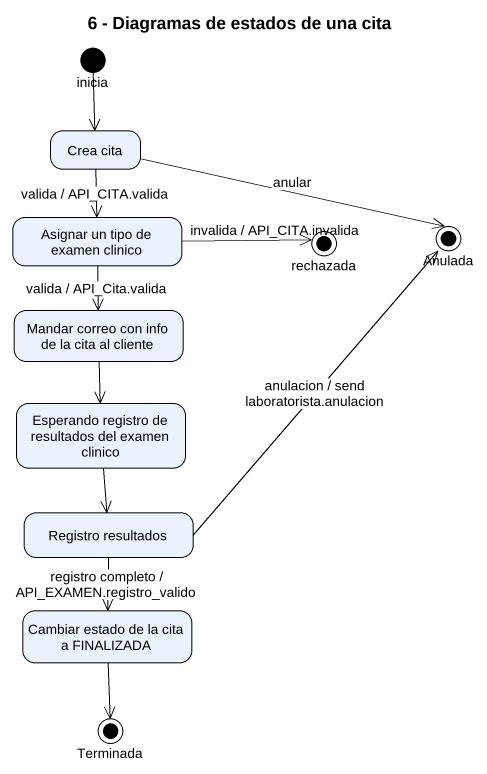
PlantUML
@startuml
title 6 - Diagramas de estados de una cita
hide empty description
state inicia <<start>>
state "Crea cita" as Crea_cita
state "Asignar un tipo de examen clinico" as Asignar_un_tipo_de_examen
state Anulada <<end>>
state rechazada <<end>>
state "Mandar correo con info de la cita al cliente" as Mandar_correo_con_info_de
state "Esperando registro de resultados del examen clinico" as Esperando_registro_de
state "Registro resultados" as Registro_resultados
state "Cambiar estado de la cita a FINALIZADA" as Cambiar_estado_de_la_cita_a
state Terminada <<end>>
inicia --> Crea_cita
Crea_cita --> Asignar_un_tipo_de_examen : valida / API_CITA.valida
Crea_cita -right-> Anulada : anular
Asignar_un_tipo_de_examen -right-> rechazada : invalida / API_CITA.invalida
Asignar_un_tipo_de_examen --> Mandar_correo_con_info_de : valida / API_Cita.valida
Mandar_correo_con_info_de --> Esperando_registro_de
Esperando_registro_de --> Registro_resultados
Registro_resultados -up-> Anulada : anulacion / send laboratorista.anulacion
Registro_resultados --> Cambiar_estado_de_la_cita_a : registro completo / API_EXAMEN.registro_valido
Cambiar_estado_de_la_cita_a --> Terminada
@enduml
